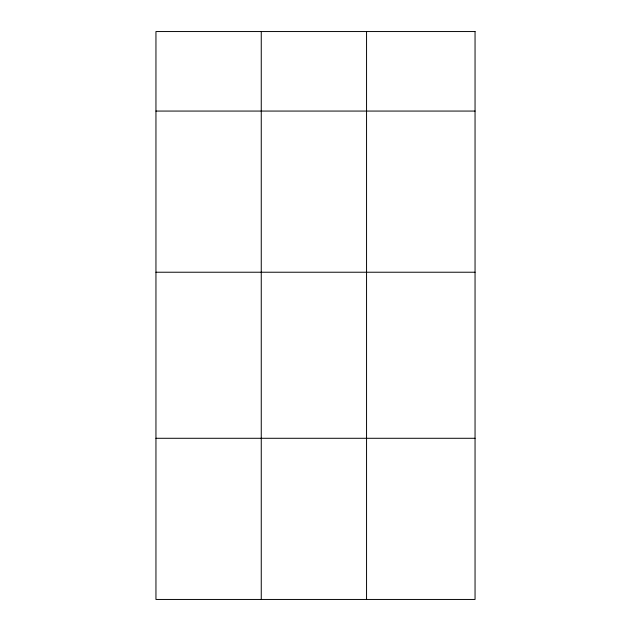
<?xml version="1.0" encoding="UTF-8"?>
<svg xmlns="http://www.w3.org/2000/svg" width="631" height="631" viewBox="0 0 631 631"><rect width="100%" height="100%" fill="white"/><g stroke="black" fill="none" stroke-linecap="round" stroke-linejoin="round"><path stroke-width="0.95" d="M155.952 111.064L475.048 111.064M155.952 272.229L475.048 272.229M155.952 438.285L475.048 438.285M366.556 31.55L366.556 599.45M261.258 31.55L261.258 599.45M475.048 31.55L155.952 31.55L155.952 599.45L475.048 599.45L475.048 31.55"/></g></svg>
